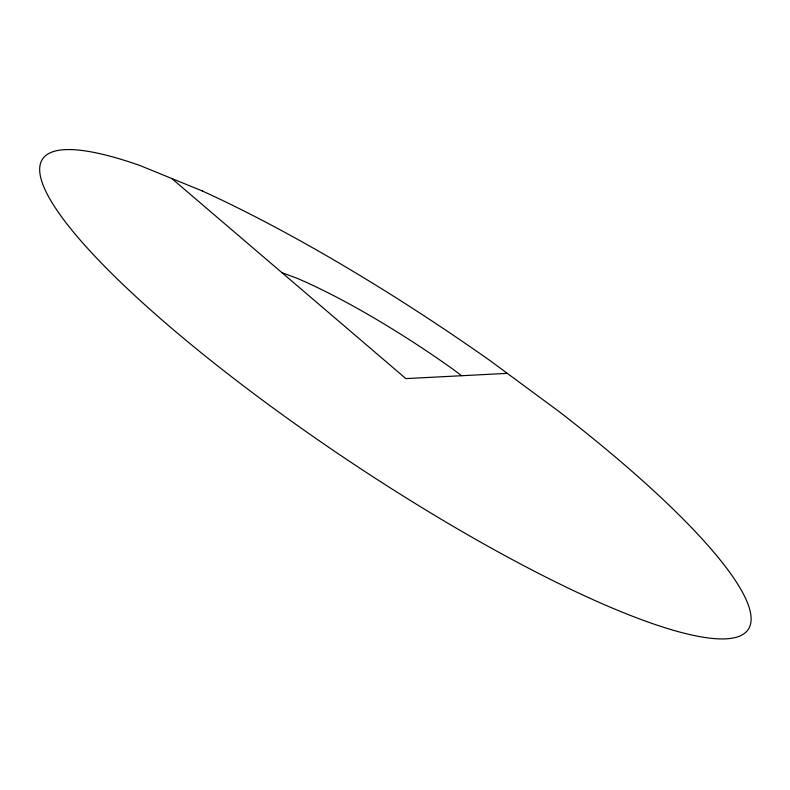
<?xml version="1.0" encoding="UTF-8"?>
<svg xmlns="http://www.w3.org/2000/svg" width="790" height="790" viewBox="0 0 790 790"><rect width="100%" height="100%" fill="white"/><g stroke="black" fill="none" stroke-linecap="round" stroke-linejoin="round"><path stroke-width="1.19" d="M507.308 373.364L405.882 378.598L171.776 178.51M281.971 272.688L296.922 278.208A207.77 38.967 33.7 0 1 452.374 368.772L461.686 375.724M202.161 190.904L139.998 165.535A424.279 81.242 33.7 0 0 173.543 329.865A424.279 81.242 33.7 0 0 694.055 635.496A424.279 81.242 33.7 0 0 559.3 411.738L490.235 360.763A424.279 81.242 33.7 0 0 202.161 190.904"/></g></svg>
